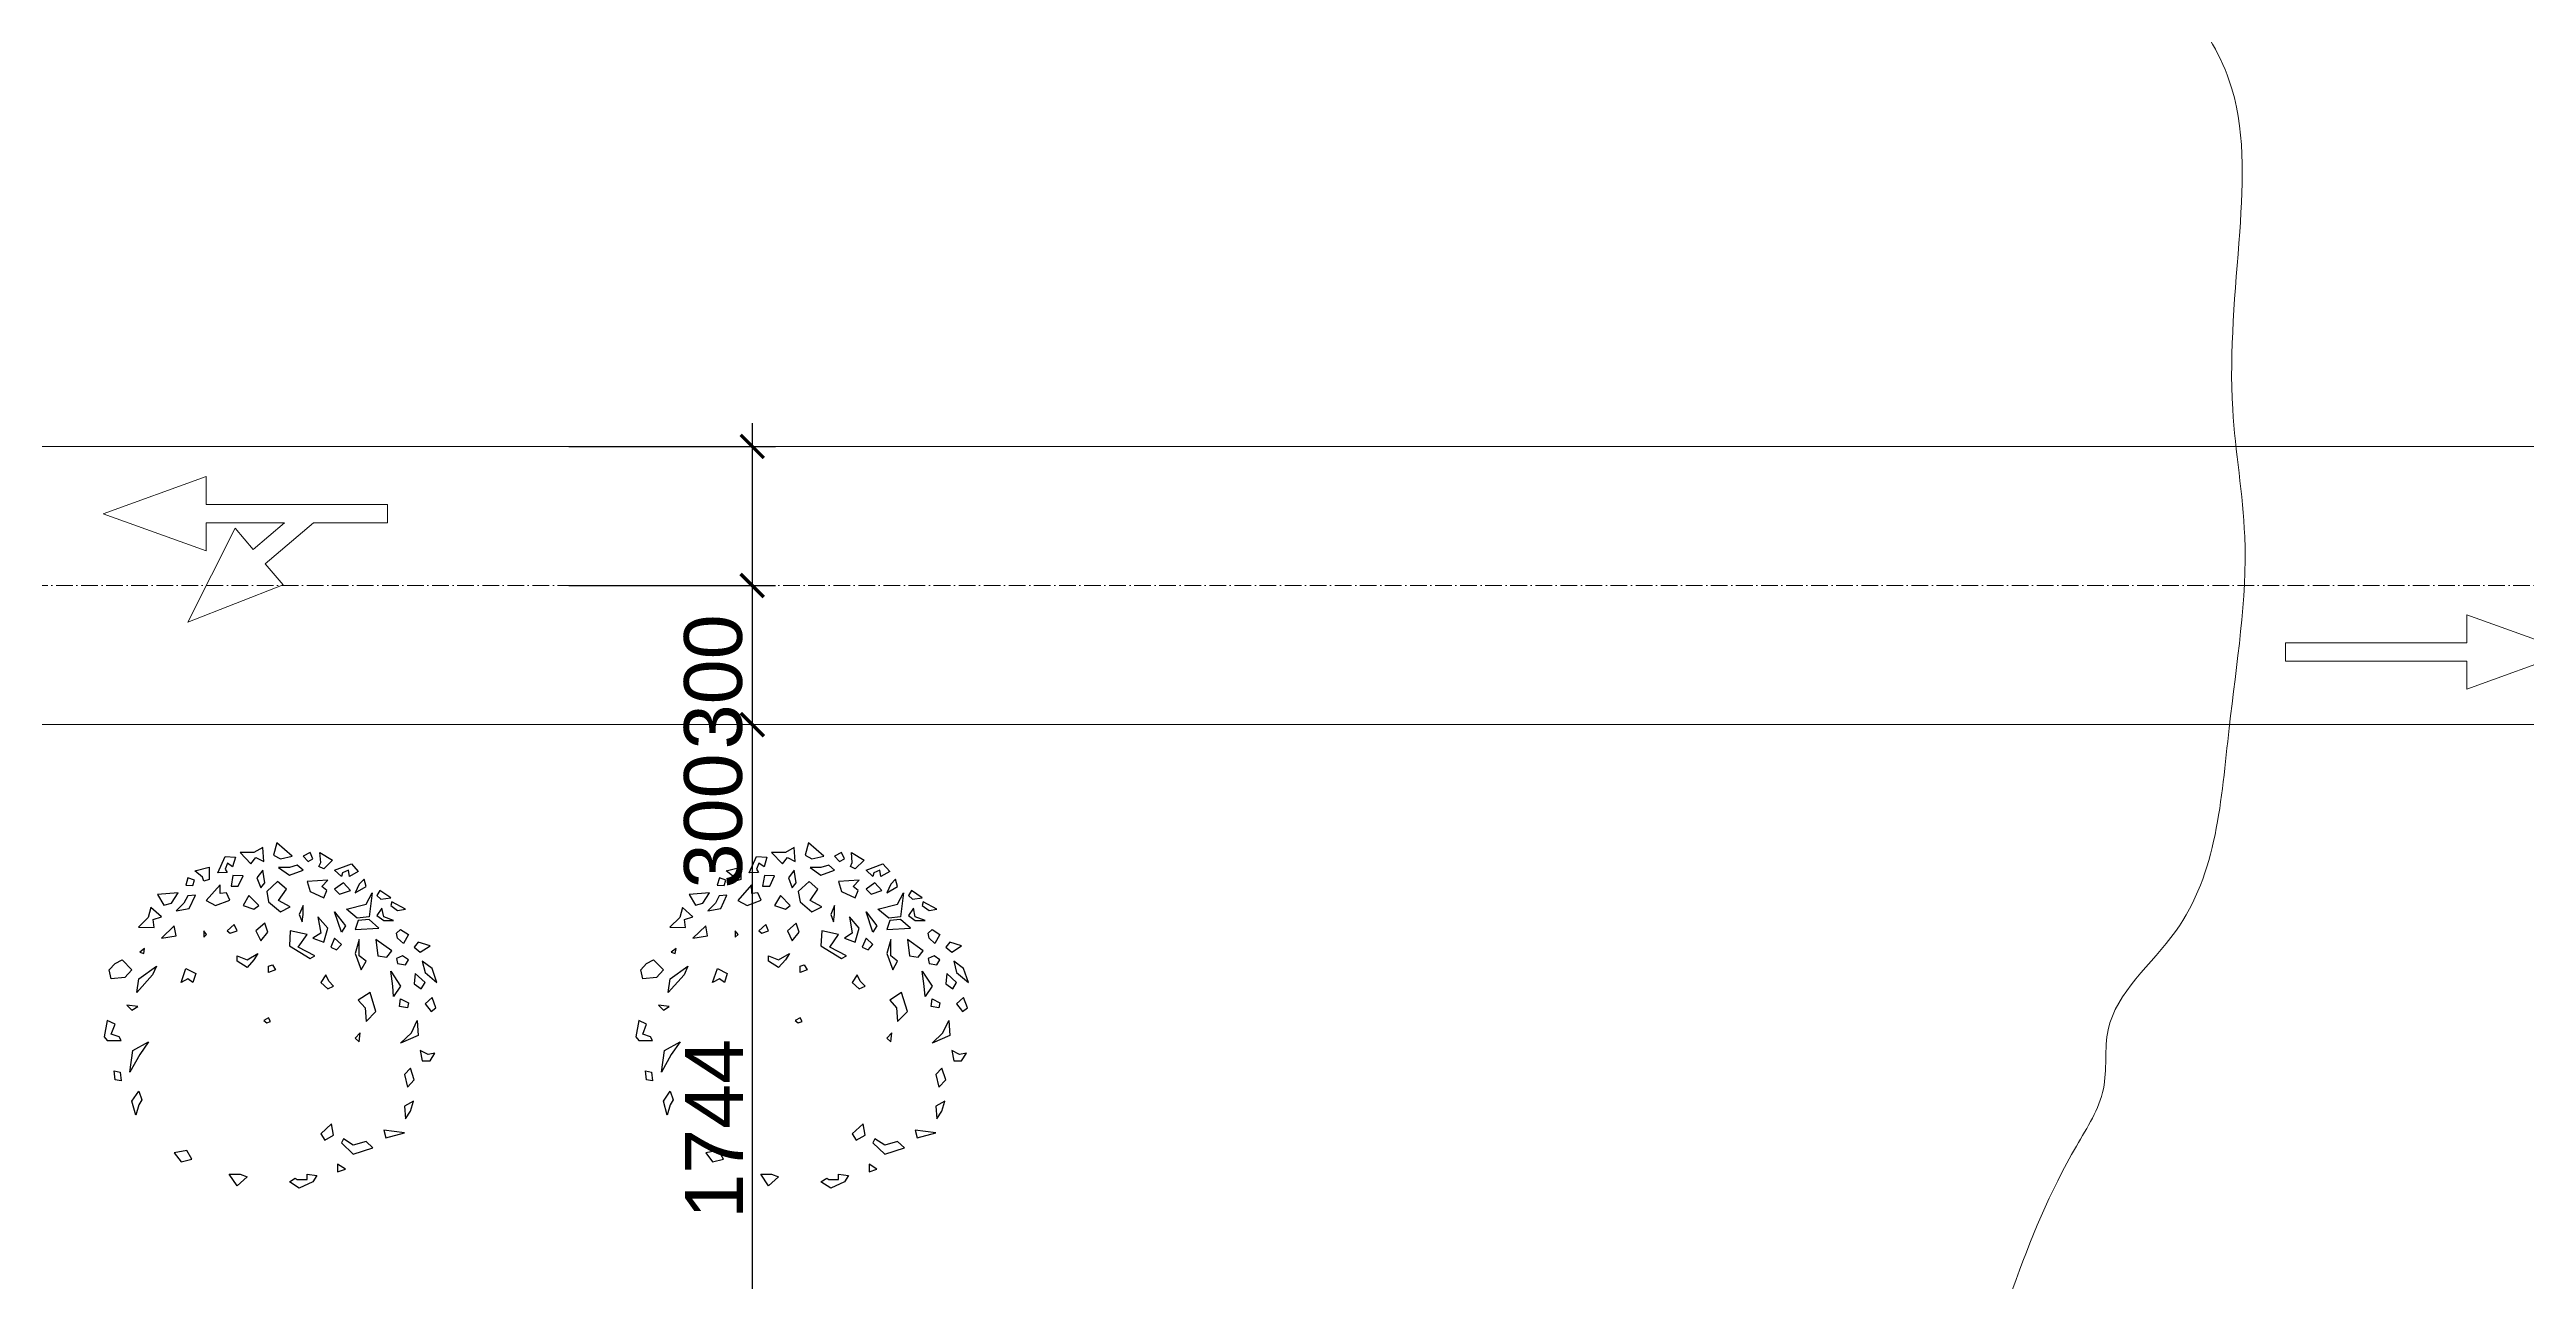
# Model space of a CAD drawing. Header units: millimetres. Extents: x 73 to 57768, y -40361 to 10065.
# Drawn here: x 22746 to 28090, y -21161 to -18503 of the extents above; entities that cross this region are included whole.
import ezdxf

# ---------------------------------------------------------------- set-up
doc = ezdxf.new("R2010")
doc.units = ezdxf.units.MM
doc.linetypes.add('ACAD_ISO10W100', pattern=[18, 12, -3, 0, -3])
for name, color, linetype, lineweight in [('izohipse', 33, 'Continuous', 0), ('kote', 124, 'Continuous', 5), ('kote i srafura', 9, 'Continuous', 5), ('SITUACIJA', 7, 'Continuous', 15)]:
    doc.layers.add(name, color=color, linetype=linetype, lineweight=lineweight)
doc.layers.add('pogled', color=7, linetype='Continuous', lineweight=5, true_color=0x8db1c3)
doc.styles.add('ATTR', font='romans.shx', dxfattribs={"width": 0.8, "height": 0.7})
doc.styles.add('M1_500', font='ARIAL.TTF', dxfattribs={"height": 125})
doc.dimstyles.new('M1_500', dxfattribs={"dimtxt": 15, "dimasz": 50, "dimexe": 50, "dimexo": 50, "dimgap": 20, "dimtad": 1, "dimdec": 0, "dimtxsty": 'M1_500', "dimblk": 'ARCHTICK', "dimcen": 2.5, "dimdle": 50, "dimadec": 0, "dimazin": 0, "dimtfac": 1, "dimtdec": 0, "dimtmove": 0, "dimatfit": 3, "dimfxl": 1, "dimarcsym": 0})

# ---------------------------------------------------------------- blocks, each defined once
blk = doc.blocks.new('DEC1')
for points in [[(-10.286347, 57.002498), (-6.636353, 53.173978), (-4.977264, 55.300948), (-2.322731, 54.024758), (-2.654549, 58.704078), (-5.640907, 57.002498)], [(2.096443, 60.253408), (0.995445, 56.151728), (3.318161, 54.875548), (7.299967, 55.726328)], [(-22.482173, 47.292998), (-22.915303, 48.664658), (-25.556323, 50.836408), (-20.701343, 52.081818), (-20.707443, 47.864548)], [(-17.825703, 50.144688), (-15.340965, 55.637398), (-11.893769, 55.475018), (-12.802246, 52.160138), (-14.540878, 53.429518), (-15.347061, 51.420148), (-14.679306, 50.283108)], [(-2.654549, 51.047028), (-4.645447, 48.494678), (-3.318176, 45.091538), (-1.990913, 46.793108)], [(2.654526, 51.897798), (6.304517, 49.345458), (10.949967, 51.047028), (8.959067, 52.748598), (6.304517, 51.897798)], [(13.272677, 57.002498), (10.949967, 55.726328), (12.609047, 54.024758), (14.268137, 54.875548)], [(16.259037, 52.323198), (16.922667, 53.599378), (16.590857, 57.002498), (20.904477, 54.450148), (17.918117, 51.472418)], [(21.568117, 51.047028), (27.209017, 53.173978), (29.531737, 50.621628), (26.545377, 48.920058), (26.213557, 51.047028), (24.222657, 50.196248), (23.890837, 48.920058)], [(-38.104163, 42.886048), (-35.982343, 39.207198), (-33.437553, 39.947208), (-31.223573, 43.364378)], [(-31.801213, 37.372358), (-27.415503, 38.148518), (-25.333863, 42.636518), (-27.944843, 42.431948), (-29.220293, 39.953298)], [(-27.902623, 48.490098), (-28.642653, 45.945318), (-26.266303, 45.915268), (-25.694743, 47.690008)], [(-17.061733, 46.095918), (-21.688173, 40.867878), (-18.577893, 39.165388), (-13.789101, 40.946228), (-14.889992, 43.454908), (-16.965533, 43.184148)], [(-12.70607, 49.248398), (-13.313744, 45.632738), (-10.937401, 45.602688), (-9.258873, 49.086028)], [(-7.299988, 42.539188), (-9.290886, 39.136068), (-5.640907, 37.859878), (-3.981812, 39.136068)], [(2.322716, 47.218508), (-1.327278, 43.815368), (-0.66365, 40.412228), (3.318161, 37.009098), (6.636337, 38.710668), (2.654526, 40.837618), (5.309077, 44.666158)], [(19.245397, 47.643888), (12.277227, 47.218508), (13.272677, 43.815368), (17.918117, 41.688418), (18.913577, 44.240768), (17.254487, 45.516938)], [(24.554477, 46.793108), (21.568117, 44.666158), (23.227197, 42.964588), (26.877177, 44.240768)], [(25.549927, 37.859878), (32.186277, 39.561448), (34.177167, 43.389968), (33.181717, 35.307528), (29.199917, 34.882128)], [(31.522627, 48.069288), (29.863537, 46.367708), (28.536287, 43.389968), (32.186277, 45.516938)], [(36.831707, 44.240768), (35.836257, 42.539188), (37.163527, 41.263018), (40.481707, 41.688418)], [(-44.561383, 31.831348), (-39.273253, 31.705098), (-39.604093, 34.382268), (-36.824663, 35.356908), (-40.368063, 38.431048), (-41.276543, 35.116178)], [(10.949967, 39.136068), (9.622697, 36.158308), (10.618147, 33.605958), (10.949967, 36.158308)], [(15.927217, 35.307528), (16.922667, 29.777438), (14.268137, 28.075868), (17.918117, 26.799688), (19.245397, 31.479008)], [(23.890837, 30.202838), (21.568117, 37.009098), (25.218107, 32.329788)], [(29.531737, 34.031358), (28.536287, 31.053608), (36.499887, 31.479008), (33.181717, 34.456738)], [(37.495347, 38.285278), (35.836257, 35.732928), (38.158977, 34.031358), (41.477157, 34.031358), (38.158977, 35.307528)], [(40.813507, 40.412228), (40.481707, 39.136068), (42.804427, 37.434478), (45.458957, 37.859878)], [(-32.518103, 32.329788), (-36.831723, 28.075868), (-31.854473, 28.926648)], [(-22.563583, 30.628218), (-22.563583, 28.501248), (-21.568133, 29.352038)], [(-12.277245, 32.755178), (-14.599968, 30.628218), (-13.604515, 29.777438), (-11.2818, 30.628218)], [(-1.990913, 33.180578), (-4.977264, 30.628218), (-3.318176, 27.225088), (-0.99546, 30.202838)], [(6.636337, 30.628218), (6.304517, 25.523518), (13.272677, 21.269598), (14.931767, 22.120378), (9.290877, 25.098128), (12.277227, 29.352038)], [(21.568117, 28.075868), (20.240847, 25.098128), (22.231747, 24.247348), (23.890837, 25.948898)], [(29.863537, 27.650488), (28.536287, 22.971158), (30.527177, 17.441068), (32.186277, 20.418808), (29.863537, 22.120378)], [(35.504437, 27.650488), (36.168077, 22.120378), (39.154437, 21.694998), (40.813507, 23.821948)], [(44.795317, 26.374298), (42.804427, 28.075868), (42.472607, 29.777438), (43.799877, 31.053608), (46.454417, 29.352038)], [(49.772577, 26.799688), (48.445307, 25.098128), (50.436227, 23.396548), (53.754397, 25.523518)], [(-52.427143, 19.568028), (-50.104423, 20.844198), (-46.786243, 17.441068), (-49.108973, 14.888718), (-53.754413, 14.463338), (-54.418043, 17.441068)], [(-45.127153, 9.784018), (-44.463523, 14.463338), (-38.490813, 18.717258), (-39.818083, 15.739508)], [(-42.472623, 24.672728), (-44.131713, 23.396548), (-42.804433, 22.971158)], [(-30.195383, 13.187148), (-28.536293, 17.866458), (-25.218123, 16.164898), (-26.213573, 13.187148), (-27.872663, 14.463338)], [(-5.640907, 20.844198), (-7.963623, 18.291858), (-11.2818, 20.418808), (-11.2818, 22.120378), (-7.963623, 20.844198), (-4.313629, 22.971158)], [(-0.66365, 18.717258), (0.663628, 19.142638), (1.659081, 17.441068), (-0.66365, 16.590288)], [(40.481707, 17.015668), (43.799877, 11.910978), (41.477157, 8.507848), (41.145337, 11.910978)], [(46.454417, 20.844198), (44.463497, 22.120378), (42.472607, 21.269598), (42.804427, 19.568028), (45.458957, 19.142638)], [(51.099847, 20.418808), (52.095307, 16.590288), (56.077117, 13.187148), (54.418027, 17.866458)], [(18.581767, 15.739508), (16.922667, 13.187148), (19.245397, 11.060198), (21.236297, 11.910978), (19.577217, 13.612548)], [(29.531737, 7.231658), (31.854457, 4.679318), (32.186277, 0), (35.504437, 3.403137), (33.513537, 9.784018)], [(48.777127, 16.164898), (48.445307, 12.761768), (50.768037, 11.060198), (52.095307, 13.187148)], [(-52.427143, -0.850769), (-55.081683, 0.4254), (-56.077133, -5.104706), (-55.081683, -6.380875), (-50.436243, -6.380875), (-51.099873, -5.104706), (-53.754413, -4.253914)], [(-48.445333, 5.530108), (-46.786243, 3.828518), (-44.795343, 5.104708)], [(-0.66365, 1.276169), (-2.322731, 0.4254), (-1.327278, -0.425384), (0, 0)], [(46.454417, 6.380878), (46.122607, 4.679318), (43.468057, 5.104708), (43.799877, 7.657058)], [(49.440767, 0.4254), (49.772577, -4.679306), (43.799877, -7.231651), (47.449857, -3.828529)], [(52.095307, 5.955488), (54.086217, 3.403137), (55.745307, 4.679318), (54.418027, 8.082458)], [(-47.449883, -17.015672), (-46.454433, -9.784004), (-41.145353, -6.806266), (-44.131713, -11.06018)], [(30.195357, -3.828529), (28.536287, -5.53009), (29.863537, -6.806266)], [(-50.768053, -17.015672), (-50.436243, -19.993412), (-52.427143, -19.568022), (-52.758963, -16.590282)], [(47.118057, -15.739494), (45.127137, -17.866462), (46.122607, -22.120372), (48.445307, -19.568022)], [(50.436227, -9.784004), (51.099847, -13.187141), (53.754397, -13.187141), (55.413487, -10.634796), (53.090757, -11.06018)], [(-45.458983, -31.478992), (-46.786243, -26.799672), (-44.463523, -23.396552), (-43.468073, -26.374292), (-44.463523, -28.075852)], [(48.113497, -26.799672), (45.127137, -28.501252), (45.458957, -32.755162), (47.118057, -30.202822)], [(20.572657, -34.456732), (16.922667, -37.859872), (18.249947, -39.986832), (21.236297, -38.285262)], [(24.554477, -39.561442), (23.890837, -40.837612), (27.872647, -44.666142), (34.508987, -42.539172), (32.186277, -40.412222), (27.872647, -41.688402)], [(38.158977, -36.583692), (38.822617, -39.136042), (45.127137, -37.434482)], [(-28.204473, -43.389972), (-32.518103, -44.240752), (-30.195383, -47.218492), (-26.545393, -46.367702)], [(22.563567, -50.621622), (25.218107, -49.770842), (22.563567, -48.069272)], [(-11.2818, -55.300932), (-13.936333, -51.472412), (-10.286347, -51.472412), (-7.963623, -52.323192)], [(9.622697, -56.151712), (6.304517, -54.024762), (8.295417, -52.748592), (8.959067, -53.173982), (12.277227, -53.173982), (12.277227, -51.472412), (15.595407, -51.897802), (14.268137, -54.024762)]]:
    blk.add_lwpolyline(points, close=True)
at = {"style": 'ATTR', "width": 0.8, "flags": 9}
blk.add_attdef('ESTCODE', (0, 0), '', height=0.7, dxfattribs=at)
blk = doc.blocks.new('_ArchTick')
at = {"layer": 'kote', "color": 0, "const_width": 0.15}
blk.add_lwpolyline([(-0.5, -0.5), (0.5, 0.5)], dxfattribs=at)
blk = doc.blocks.new('*D262')
at = {"layer": 'Defpoints', "color": 0}
for p in [(23815.9, -19359.3), (23815.9, -19659.3), (24262, -19659.3)]:
    blk.add_point(p, dxfattribs=at)
at = {"layer": 'kote i srafura', "color": 0, "lineweight": -2}
for p, q in [((24262, -19309.3), (24262, -19659.3)), ((23865.9, -19359.3), (24312, -19359.3)), ((23865.9, -19659.3), (24312, -19659.3)), ((24262, -19659.3), (24262, -20025))]:
    blk.add_line(p, q, dxfattribs=at)
at = {"layer": 'kote i srafura', "color": 0, "lineweight": -2, "xscale": 50, "yscale": 50, "zscale": 50}
for p, rotation in [((24262, -19359.3), 90), ((24262, -19659.3), 270)]:
    blk.add_blockref('_ArchTick', p, dxfattribs=dict(at, rotation=rotation))
at = {"layer": 'kote i srafura', "color": 0, "insert": (24178.1, -19867.1), "char_height": 125, "attachment_point": 5, "rotation": 90, "style": 'M1_500'}
blk.add_mtext('300', dxfattribs=at)
blk = doc.blocks.new('*D263')
at = {"layer": 'Defpoints', "color": 0}
for p in [(23815.9, -19659.3), (24262, -19959.3), (24262, -19959.3)]:
    blk.add_point(p, dxfattribs=at)
at = {"layer": 'kote i srafura', "color": 0, "lineweight": -2}
for p, q in [((24262, -19609.3), (24262, -19959.3)), ((23865.9, -19659.3), (24312, -19659.3)), ((24262, -19959.3), (24262, -20325))]:
    blk.add_line(p, q, dxfattribs=at)
at = {"layer": 'kote i srafura', "color": 0, "lineweight": -2, "xscale": 50, "yscale": 50, "zscale": 50}
for p, rotation in [((24262, -19659.3), 90), ((24262, -19959.3), 270)]:
    blk.add_blockref('_ArchTick', p, dxfattribs=dict(at, rotation=rotation))
at = {"layer": 'kote i srafura', "color": 0, "insert": (24178.1, -20167.1), "char_height": 125, "attachment_point": 5, "rotation": 90, "style": 'M1_500'}
blk.add_mtext('300', dxfattribs=at)
blk = doc.blocks.new('*D264')
at = {"layer": 'Defpoints', "color": 0}
for p in [(24262, -19959.3), (24262, -21703.4), (24262, -21703.4)]:
    blk.add_point(p, dxfattribs=at)
at = {"layer": 'kote i srafura', "color": 0, "lineweight": -2}
blk.add_line((24262, -19909.3), (24262, -21753.4), dxfattribs=at)
at = {"layer": 'kote i srafura', "color": 0, "lineweight": -2, "xscale": 50, "yscale": 50, "zscale": 50}
for p, rotation in [((24262, -19959.3), 90), ((24262, -21703.4), 270)]:
    blk.add_blockref('_ArchTick', p, dxfattribs=dict(at, rotation=rotation))
at = {"layer": 'kote i srafura', "color": 0, "insert": (24179.2, -20831.4), "char_height": 125, "attachment_point": 5, "rotation": 90, "style": 'M1_500'}
blk.add_mtext('1744', dxfattribs=at)

msp = doc.modelspace()

# ---------------------------------------------------------------- linework, layer by layer
at = {"layer": 'izohipse'}
msp.add_open_spline([(31552.658, -14611.212), (31420.83, -14776.479), (31114.816, -15139.123), (30624.928, -15577.055), (30170.84, -15961.941), (29828.9, -16406.995), (29662.362, -16940.49), (29570.984, -17469.488), (29328.02, -17874.589), (28964.259, -18166.938), (28491.41, -18117.618), (28135.731, -17936.146), (27864.038, -17762.724), (27597.524, -17733.822), (27382.303, -17839.33), (27249.186, -18043.595), (27228.778, -18269.817), (27364.939, -18409.745), (27486.826, -18602.639), (27473.731, -18918.232), (27438.892, -19242.657), (27503.343, -19600.503), (27438.959, -19974.576), (27418.35, -20370.876), (27166.162, -20566.292), (27192.512, -20752.482), (27015.404, -21021.515), (26895.607, -21494.791), (26650.554, -22047.512), (26591.382, -22702.315), (26472.545, -23244.884), (26316.317, -23813.098), (26020.049, -24274.004), (25454.65, -24705.004), (24750.688, -24745.829), (24204.551, -24839.863), (23667.654, -24825.325), (23063.979, -24661.936), (22497.122, -24184.898), (22063.432, -23818.746), (21708.558, -23483.893), (21618.028, -23071.401), (21482.217, -22717.178), (21280.393, -22427.975), (20949.482, -22291.497), (20523.398, -22316.36), (20222.206, -22639.348), (19982.945, -23036.895), (19641.817, -23453.887), (19121.028, -23810.068), (18536.361, -23906.042), (18036.829, -23959.869), (17576.435, -24284.347), (16718.101, -24662.777), (15646.125, -25317.041), (14555.656, -26080.59), (13735.113, -26727.858), (12928.674, -27239.254), (12117.658, -27817.375), (11367.021, -28349.879), (10773.139, -28841.699), (10339.452, -29116.535), (10025.115, -29401.674), (9851.675, -29691.285), (9886.827, -29934.985), (10043.242, -30061.93), (10191.481, -30185.534), (10374.003, -30294.494), (10678.05, -30273.874), (11155.611, -30422.673), (12000.061, -30438.839), (13118.723, -30470.669), (14283.346, -30938.127), (15504.821, -31189.476), (16723.064, -31335.263), (17772.226, -31295.286), (18560.239, -31297.302), (18999.755, -30973.406), (19157.86, -30650.474), (19140.673, -30272.846), (19512.528, -29973.233), (19570.418, -29356.6), (19990.032, -28764.146), (20599.055, -28424.928), (21180.026, -28534.5), (21599.127, -28734.457), (21971.696, -29140.61), (22495.106, -29561.431), (22920.548, -30192.749), (23197.676, -30825.804), (23298.836, -31414.579), (22961.837, -31797.743), (22682.787, -32211.951), (21995.155, -32467.046), (21600.046, -33215.664), (20787.457, -33458.934), (20348.834, -33917.282), (19934.131, -34182.154), (19674.357, -34418.8), (19653.762, -34612.126), (19648.192, -34664.41)], degree=3, knots=[1902.18558609, 1902.18558609, 1902.18558609, 1902.18558609, 2535.47886573, 3326.13675999, 3868.3788574, 4320.04619324, 4987.21341701, 5522.33876079, 5914.83901284, 6391.10826673, 6822.64589654, 7246.97568664, 7595.57825547, 7771.26986018, 8028.73750015, 8264.35247454, 8488.27555659, 8635.43322456, 8830.24679286, 9158.69372897, 9541.91727582, 9817.33141425, 10232.12944131, 10685.91741739, 10943.23649876, 11070.86668842, 11207.19492117, 11878.62254705, 12536.45749156, 13000.21832433, 13837.61503863, 14204.75627219, 14759.69261974, 15455.3880813, 16240.75451659, 16819.96619368, 17120.46801222, 17847.47312598, 18640.87361578, 19307.14729657, 19569.3043918, 20077.44333925, 20522.0900916, 20712.15505977, 21116.93205152, 21535.08529578, 21903.57896774, 22377.25955994, 22942.34458169, 23504.5111893, 24223.00461876, 24702.53518623, 24974.16213211, 25889.64813605, 27517.11953131, 28727.87044286, 29884.29854474, 30648.63232892, 31590.56243321, 32872.13672267, 33408.3906763, 33901.58309643, 34408.15294838, 34677.77273225, 34872.92535604, 35085.30473785, 35256.08385275, 35461.37236622, 35698.28344835, 36143.04280105, 36948.54022797, 38218.38580649, 39469.44535597, 40670.65584017, 41960.04486517, 43121.04167366, 43866.65135571, 44217.80870065, 44708.64263122, 44873.70664657, 45316.10041882, 45971.00967597, 46651.38474285, 47436.4971892, 47887.84119316, 48373.98365055, 48804.7010782, 49525.4803312, 50386.70921747, 51034.58854924, 51648.27869279, 51988.46614871, 52511.77709507, 53125.29667313, 54078.9061576, 54851.73150858, 55548.42263817, 55937.5884025, 56356.56035221, 56511.87147235, 56511.87147235, 56511.87147235, 56511.87147235], dxfattribs=at)
at = {"layer": 'pogled'}
msp.add_line((27570.24, -19822.676), (27570.24, -19782.676), dxfattribs=at)
msp.add_lwpolyline([(23044.044, -19738.208), (23146.541, -19535.846), (23185.285, -19581.661), (23252.987, -19524.408), (23083.944, -19524.408), (23083.944, -19584.408), (22861.268, -19504.408), (23083.944, -19424.408), (23083.944, -19484.408), (23475.022, -19484.408), (23475.022, -19524.408), (23314.933, -19524.408), (23211.114, -19612.203), (23249.857, -19658.018)], close=True, dxfattribs=at)
for points in [[(27570.24, -19782.676), (27961.318, -19782.676), (27961.318, -19722.676)], [(27961.318, -19722.676), (28183.994, -19802.676), (27961.318, -19882.676)], [(27570.24, -19822.676), (27961.318, -19822.676), (27961.318, -19882.676)]]:
    msp.add_lwpolyline(points, dxfattribs=at)
at = {"layer": 'SITUACIJA'}
msp.add_line((6097.054, -19359.296), (38597.054, -19359.296), dxfattribs=at)
at = {"layer": 'SITUACIJA', "linetype": 'ACAD_ISO10W100', "ltscale": 3}
msp.add_line((6097.054, -19659.296), (38597.054, -19659.296), dxfattribs=at)
at = {"layer": 'SITUACIJA'}
msp.add_lwpolyline([(20157.153, -21686.612), (20157.153, -20559.296, -0.41421356), (20757.153, -19959.296), (38597.054, -19959.296)], format="xyb", dxfattribs=at)

# ---------------------------------------------------------------- block references
at = {"xscale": 6.399999999994179, "yscale": 6.400000000001455, "zscale": 6.4}
for p in [(23222.767, -20600.074), (24369.567, -20600.074)]:
    msp.add_blockref('DEC1', p, dxfattribs=at)

# ---------------------------------------------------------------- dimensions: what is measured, and where the dimension line sits
at = {"layer": 'kote i srafura'}
for base, p1, p2, picture, middle in [((24261.964, -19659.296), (23815.858, -19359.296), (23815.858, -19659.296), '*D262', (24178.1, -19867.128)), ((24261.964, -19959.296), (23815.858, -19659.296), (24261.964, -19959.296), '*D263', (24178.1, -20167.128)), ((24261.964, -21703.437), (24261.964, -19959.296), (24261.964, -21703.437), '*D264', (24179.208, -20831.366))]:
    dim = msp.add_linear_dim(base=base, p1=p1, p2=p2, angle=90, dimstyle='M1_500', dxfattribs=at)
    dim.commit()
    dim.dimension.update_dxf_attribs({"geometry": picture, "text_midpoint": middle})

doc.saveas('drawing.dxf')
